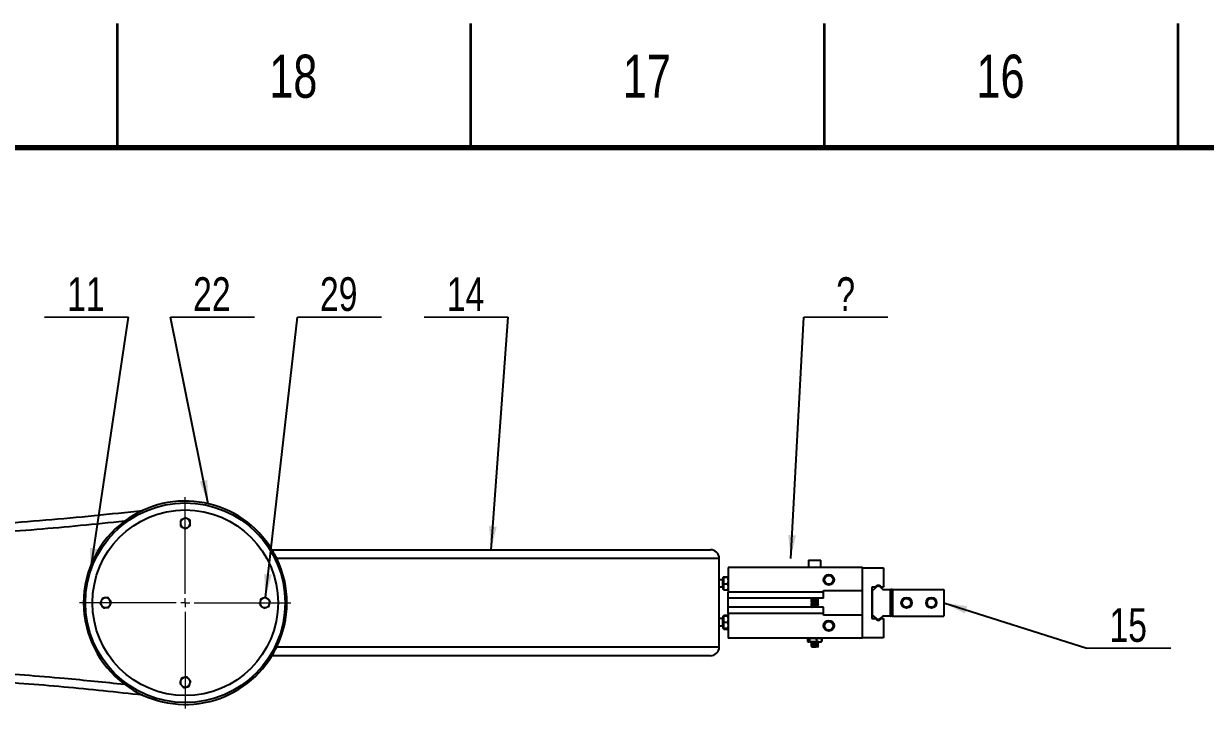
# Model space of a CAD drawing. Header units: millimetres. Extents: x 2 to 1187, y 2 to 839.
# Drawn here: x 281.2 to 448.3, y 741.7 to 838.5 of the extents above; entities that cross this region are included whole.
import ezdxf

# ---------------------------------------------------------------- set-up
doc = ezdxf.new("R2010")
doc.units = ezdxf.units.MM
doc.styles.add('SLDTEXTSTYLE2', font='TXT', dxfattribs={"width": 0.75})
doc.dimstyles.new('SLDDIMSTYLE0', dxfattribs={"dimtxt": 0.18, "dimasz": 3.302, "dimexe": 0, "dimexo": 0.0625, "dimgap": 0, "dimtad": 0, "dimtih": 1, "dimtoh": 1, "dimdec": 0, "dimrnd": 1e-09, "dimzin": 0, "dimdsep": 46, "dimtxsty": 'Standard', "dimsah": 1, "dimcen": 0.09, "dimadec": 0, "dimazin": 0, "dimtfac": 3.302, "dimtdec": 0, "dimtofl": 0, "dimtmove": 0, "dimatfit": 3, "dimfxl": 1, "dimfrac": 2, "dimtolj": 1, "dimtzin": 0, "dimarcsym": 0})

# ---------------------------------------------------------------- blocks, each defined once
blk = doc.blocks.new('SW_NOTE_0_2')
at = {"color": 0, "linetype": 'Continuous', "lineweight": 0}
for p, q in [((-11.88, 0), (0, 0)), ((0, 0), (-11.88, 0)), ((-11.88, 0), (0, 0)), ((0, 0), (-11.88, 0)), ((-11.88, 0), (0, 0)), ((0, 0), (-11.88, 0))]:
    blk.add_line(p, q, dxfattribs=at)
at = {"color": 0, "linetype": 'Continuous', "lineweight": 0, "insert": (-6.03, 5.65), "char_height": 4.762, "attachment_point": 2, "style": 'SLDTEXTSTYLE2'}
blk.add_mtext('11', dxfattribs=at)
blk = doc.blocks.new('SW_NOTE_0_3')
at = {"color": 0, "linetype": 'Continuous', "lineweight": 0}
for p, q in [((0, 0), (11.88, 0)), ((11.88, 0), (0, 0)), ((0, 0), (11.88, 0)), ((11.88, 0), (0, 0)), ((0, 0), (11.88, 0)), ((11.88, 0), (0, 0))]:
    blk.add_line(p, q, dxfattribs=at)
at = {"color": 0, "linetype": 'Continuous', "lineweight": 0, "insert": (5.84, 5.65), "char_height": 4.762, "attachment_point": 2, "style": 'SLDTEXTSTYLE2'}
blk.add_mtext('22', dxfattribs=at)
blk = doc.blocks.new('SW_NOTE_0_4')
at = {"color": 0, "linetype": 'Continuous', "lineweight": 0}
for p, q in [((0, 0), (11.88, 0)), ((11.88, 0), (0, 0)), ((0, 0), (11.88, 0)), ((11.88, 0), (0, 0)), ((0, 0), (11.88, 0)), ((11.88, 0), (0, 0))]:
    blk.add_line(p, q, dxfattribs=at)
at = {"color": 0, "linetype": 'Continuous', "lineweight": 0, "insert": (5.84, 5.65), "char_height": 4.762, "attachment_point": 2, "style": 'SLDTEXTSTYLE2'}
blk.add_mtext('29', dxfattribs=at)
blk = doc.blocks.new('SW_NOTE_0_5')
at = {"color": 0, "linetype": 'Continuous', "lineweight": 0}
for p, q in [((-11.88, 0), (0, 0)), ((0, 0), (-11.88, 0)), ((-11.88, 0), (0, 0)), ((0, 0), (-11.88, 0)), ((-11.88, 0), (0, 0)), ((0, 0), (-11.88, 0))]:
    blk.add_line(p, q, dxfattribs=at)
at = {"color": 0, "linetype": 'Continuous', "lineweight": 0, "insert": (-6.03, 5.65), "char_height": 4.762, "attachment_point": 2, "style": 'SLDTEXTSTYLE2'}
blk.add_mtext('14', dxfattribs=at)
blk = doc.blocks.new('SW_NOTE_0_6')
at = {"color": 0, "linetype": 'Continuous', "lineweight": 0}
for p, q in [((0, 0), (11.88, 0)), ((11.88, 0), (0, 0)), ((0, 0), (11.88, 0)), ((11.88, 0), (0, 0)), ((0, 0), (11.88, 0)), ((11.88, 0), (0, 0))]:
    blk.add_line(p, q, dxfattribs=at)
at = {"color": 0, "linetype": 'Continuous', "lineweight": 0, "insert": (5.92, 5.65), "char_height": 4.76, "attachment_point": 2, "style": 'SLDTEXTSTYLE2'}
blk.add_mtext('?', dxfattribs=at)
blk = doc.blocks.new('SW_NOTE_0_7')
at = {"color": 0, "linetype": 'Continuous', "lineweight": 0}
for p, q in [((0, 0), (11.88, 0)), ((11.88, 0), (0, 0)), ((0, 0), (11.88, 0)), ((11.88, 0), (0, 0)), ((0, 0), (11.88, 0)), ((11.88, 0), (0, 0))]:
    blk.add_line(p, q, dxfattribs=at)
at = {"color": 0, "linetype": 'Continuous', "lineweight": 0, "insert": (5.84, 5.65), "char_height": 4.762, "attachment_point": 2, "style": 'SLDTEXTSTYLE2'}
blk.add_mtext('15', dxfattribs=at)
blk = doc.blocks.new('SW_CENTERMARKSYMBOL_1')
at = {"color": 0, "linetype": 'Continuous', "lineweight": 18}
for p, q in [((0, 1.27), (0, 14.935)), ((-1.27, 0), (-14.935, 0)), ((0, 0), (-0.635, 0)), ((0, 0), (0, 0.635)), ((0, 0), (0, -0.635)), ((0, 0), (0.635, 0)), ((1.27, 0), (14.935, 0)), ((0, -1.27), (0, -14.935))]:
    blk.add_line(p, q, dxfattribs=at)

msp = doc.modelspace()

# ---------------------------------------------------------------- linework, layer by layer
at = {"color": 7, "linetype": 'Continuous', "lineweight": 35}
for p, q in [((294.5, 821), (294.5, 838.5)), ((344.5, 821), (344.5, 838.5)), ((394.5, 821), (394.5, 838.5)), ((444.5, 821), (444.5, 838.5))]:
    msp.add_line(p, q, dxfattribs=at)
at = {"color": 7, "linetype": 'Continuous', "lineweight": 70}
msp.add_line((20, 821), (1169, 821), dxfattribs=at)
at = {"color": 7, "linetype": 'Continuous', "lineweight": 25}
for p, q in [((298.0979, 769.6779), (298.0979, 769.6779)), ((303.4046, 768.2516), (303.4105, 767.8547)), ((303.4164, 767.4578), (303.763, 767.2645)), ((304.7794, 768.272), (304.4328, 768.4653)), ((304.7912, 767.4782), (304.7853, 767.8751)), ((316.3613, 764.1149), (378.3479, 764.1149)), ((379.5979, 762.8649), (317.0431, 762.8649)), ((379.5979, 750.3649), (379.5979, 762.8649)), ((392.2229, 762.6149), (392.2229, 761.6149)), ((392.2229, 762.6149), (393.8234, 762.6149)), ((393.8234, 762.6149), (393.9729, 762.6149)), ((393.9729, 761.6149), (393.9729, 762.6149)), ((380.8479, 761.6149), (380.8479, 758.1149)), ((399.8479, 761.6149), (380.8479, 761.6149)), ((399.8479, 761.6149), (399.8479, 761.5649)), ((399.8479, 751.6649), (399.8479, 761.5649)), ((399.8479, 761.5649), (402.8479, 761.5649)), ((402.8479, 761.5649), (402.8479, 758.8399)), ((380.0979, 759.8649), (379.5979, 759.8649)), ((379.5979, 758.8649), (380.0979, 758.8649)), ((380.0979, 758.8649), (380.0979, 759.8649)), ((380.2479, 760.2399), (380.1479, 760.2399)), ((380.1479, 758.4899), (380.1479, 760.2399)), ((380.2479, 760.2681), (380.2479, 760.2935)), ((380.2479, 760.2935), (380.7697, 760.2935)), ((380.2479, 760.2384), (380.2479, 760.2681)), ((380.2479, 760.2681), (380.7697, 760.2681)), ((380.2479, 760.2086), (380.2479, 760.2384)), ((380.2479, 759.757), (380.2479, 760.2086)), ((380.2479, 760.2086), (380.7697, 760.2086)), ((380.2479, 759.3054), (380.2479, 759.757)), ((380.2479, 759.3054), (380.7697, 759.3054)), ((380.2479, 758.8835), (380.2479, 759.3054)), ((380.2479, 758.4617), (380.2479, 758.8835)), ((380.7697, 760.2681), (380.8479, 760.2384)), ((380.7697, 760.2086), (380.8479, 759.757)), ((401.736, 758.8399), (401.1729, 758.8399)), ((401.1729, 758.8399), (401.1729, 754.3899)), ((401.4799, 758.4899), (401.8326, 758.8426)), ((402.3628, 758.8427), (402.716, 758.4899)), ((402.8479, 758.8399), (402.4598, 758.8399)), ((292.3831, 757.2585), (292.2206, 756.8963)), ((293.6376, 756.6957), (293.4052, 757.0174)), ((314.7512, 757.1385), (314.6736, 756.7492)), ((316.0997, 756.8699), (315.8014, 757.1317)), ((380.1479, 758.4899), (380.2479, 758.4899)), ((380.2479, 758.4617), (380.7697, 758.4617)), ((380.2479, 758.4363), (380.2479, 758.4617)), ((380.2479, 758.4363), (380.7697, 758.4363)), ((380.7697, 758.4617), (380.8394, 758.4882)), ((380.8479, 757.2399), (380.8479, 758.1149)), ((394.3479, 758.1149), (380.8479, 758.1149)), ((394.3479, 757.2399), (380.8479, 757.2399)), ((380.8479, 755.9899), (380.8479, 757.2399)), ((392.5979, 757.1339), (392.5979, 757.104)), ((392.6812, 757.2231), (392.6812, 757.1837)), ((392.6812, 757.0649), (392.6812, 757.0087)), ((393.596, 757.2239), (393.5684, 757.2399)), ((393.5979, 757.1915), (393.5979, 757.2213)), ((393.5979, 757.0165), (393.5979, 757.0464)), ((394.3479, 758.1149), (394.3479, 758.3649)), ((394.3479, 758.3649), (399.8479, 758.3649)), ((394.3479, 757.2399), (394.3479, 758.1149)), ((401.1729, 758.3649), (401.2979, 758.3649)), ((401.2979, 754.7399), (401.2979, 758.4899)), ((401.2979, 758.4899), (401.4799, 758.4899)), ((402.716, 758.4899), (403.7729, 758.4899)), ((403.7729, 758.4899), (403.7729, 754.7399)), ((403.7729, 758.4899), (403.8479, 758.4899)), ((403.8479, 754.7399), (403.8479, 758.4899)), ((404.0479, 758.4899), (403.8479, 758.4899)), ((404.0479, 758.4899), (404.0479, 754.7399)), ((404.0479, 758.4899), (404.0979, 758.4899)), ((404.0979, 758.4899), (404.0979, 754.7399)), ((404.0979, 758.4899), (411.3479, 758.4899)), ((411.3479, 758.4899), (411.3479, 754.7399)), ((292.0582, 756.5341), (292.2906, 756.2124)), ((293.3127, 755.9714), (293.4752, 756.3335)), ((314.5961, 756.36), (314.8944, 756.0982)), ((315.9446, 756.0913), (316.0221, 756.4806)), ((394.3479, 755.9899), (380.8479, 755.9899)), ((380.8479, 755.1149), (380.8479, 755.9899)), ((392.5979, 756.9588), (392.5979, 756.929)), ((392.5979, 756.7839), (392.5979, 756.754)), ((392.5979, 756.6088), (392.5979, 756.579)), ((392.5979, 756.4339), (392.5979, 756.404)), ((392.5979, 756.2589), (392.5979, 756.229)), ((392.5979, 756.0838), (392.5979, 756.054)), ((393.5146, 756.5695), (393.5146, 756.6628)), ((393.5979, 756.8415), (393.5979, 756.8714)), ((393.5979, 756.6665), (393.5979, 756.6964)), ((393.5979, 756.4915), (393.5979, 756.5214)), ((393.5979, 756.3165), (393.5979, 756.3463)), ((393.5979, 756.1415), (393.5979, 756.1714)), ((393.5979, 755.9899), (393.5979, 755.9963)), ((394.3479, 755.1149), (394.3479, 755.9899)), ((380.0979, 754.3649), (379.5979, 754.3649)), ((380.0979, 753.3649), (380.0979, 754.3649)), ((380.2479, 754.7399), (380.1479, 754.7399)), ((380.1479, 752.9899), (380.1479, 754.7399)), ((380.2479, 754.7468), (380.2479, 754.839)), ((380.2479, 754.839), (380.7697, 754.839)), ((380.2479, 754.3128), (380.2479, 754.7468)), ((380.2479, 754.7468), (380.7697, 754.7468)), ((380.2479, 753.8788), (380.2479, 754.3128)), ((380.2479, 753.8788), (380.7697, 753.8788)), ((380.2479, 753.4379), (380.2479, 753.8788)), ((380.7697, 754.839), (380.7902, 754.7451)), ((380.8113, 754.7757), (380.7697, 754.839)), ((380.7697, 754.7468), (380.8479, 754.3128)), ((394.3479, 755.1149), (380.8479, 755.1149)), ((380.8479, 755.1149), (380.8479, 751.6149)), ((394.3479, 754.8649), (394.3479, 755.1149)), ((399.8479, 754.8649), (394.3479, 754.8649)), ((401.2979, 754.8649), (401.1729, 754.8649)), ((401.1729, 754.3899), (401.736, 754.3899)), ((401.4799, 754.7399), (401.2979, 754.7399)), ((401.8326, 754.3872), (401.4799, 754.7399)), ((402.716, 754.7399), (402.3628, 754.3871)), ((402.4598, 754.3899), (402.8479, 754.3899)), ((403.7729, 754.7399), (402.716, 754.7399)), ((402.8479, 754.3899), (402.8479, 751.6649)), ((403.7729, 754.7399), (403.8479, 754.7399)), ((404.0479, 754.7399), (403.8479, 754.7399)), ((404.0479, 754.7399), (404.0979, 754.7399)), ((404.0979, 754.7399), (411.3479, 754.7399)), ((379.5979, 753.3649), (380.0979, 753.3649)), ((380.1479, 752.9899), (380.2479, 752.9899)), ((380.2479, 752.9969), (380.2479, 753.4379)), ((380.2479, 752.9969), (380.7697, 752.9969)), ((380.2479, 752.99), (380.2479, 752.9969)), ((380.2479, 752.983), (380.2479, 752.99)), ((380.2479, 752.983), (380.7697, 752.983)), ((380.2479, 752.8908), (380.2479, 752.983)), ((380.2479, 752.8908), (380.7697, 752.8908)), ((380.7697, 752.9969), (380.8479, 752.99)), ((380.8338, 752.9884), (380.7697, 752.8908)), ((317.0431, 750.3649), (379.5979, 750.3649)), ((399.8479, 751.6149), (380.8479, 751.6149)), ((392.1001, 751.5368), (392.1434, 751.5474)), ((392.1001, 751.5368), (392.1001, 751.1431)), ((392.1001, 751.1431), (392.1434, 751.1324)), ((392.1268, 751.5368), (392.2488, 751.6149)), ((392.1268, 751.5368), (392.1268, 751.1431)), ((392.1268, 751.1431), (392.2488, 751.0649)), ((392.2229, 751.6149), (392.1546, 751.5755)), ((392.1546, 751.1043), (392.2229, 751.0649)), ((392.8563, 751.0649), (392.2488, 751.0649)), ((392.3707, 751.5368), (392.3707, 751.1431)), ((392.5979, 751.0088), (392.5979, 750.979)), ((392.5979, 750.979), (392.5979, 750.9742)), ((392.5979, 750.8339), (392.5979, 750.804)), ((392.5979, 750.804), (392.5979, 750.7993)), ((392.5979, 750.6589), (392.5979, 750.629)), ((392.5979, 750.629), (392.5979, 750.6242)), ((392.5979, 750.4838), (392.5979, 750.454)), ((392.5979, 750.454), (392.5979, 750.4493)), ((393.7054, 751.0649), (392.8563, 751.0649)), ((393.5971, 750.3649), (393.3125, 750.3649)), ((393.3418, 751.5368), (393.7054, 751.6149)), ((393.3418, 751.5368), (393.3418, 751.1431)), ((393.3418, 751.1431), (393.7054, 751.0649)), ((393.583, 751.0566), (393.596, 751.0618)), ((393.5979, 751.0618), (393.5979, 751.0649)), ((393.5979, 750.8915), (393.5979, 750.9214)), ((393.5979, 750.8867), (393.5979, 750.8915)), ((393.5979, 750.7165), (393.5979, 750.7463)), ((393.5979, 750.7117), (393.5979, 750.7165)), ((393.5979, 750.5415), (393.5979, 750.5714)), ((393.5979, 750.5368), (393.5979, 750.5415)), ((393.5979, 750.3665), (393.5979, 750.3964)), ((393.5979, 750.3649), (393.5979, 750.3665)), ((393.7054, 751.0649), (393.9728, 751.0649)), ((394.069, 751.5368), (393.947, 751.6149)), ((394.069, 751.1431), (393.947, 751.0649)), ((394.0412, 751.5755), (393.9729, 751.6149)), ((393.9729, 751.0649), (394.0412, 751.1043)), ((394.069, 751.5368), (394.069, 751.1431)), ((394.0957, 751.5368), (394.0957, 751.1431)), ((402.8479, 751.6649), (399.8479, 751.6649)), ((399.8479, 751.6649), (399.8479, 751.6149)), ((378.3479, 749.1149), (316.3613, 749.1149)), ((303.561, 745.9497), (303.442, 745.571)), ((304.8728, 745.5375), (304.6043, 745.8299)), ((303.323, 745.1923), (303.5915, 744.8999)), ((304.6348, 744.7802), (304.7538, 745.1588)), ((298.0979, 743.552), (298.0979, 743.552))]:
    msp.add_line(p, q, dxfattribs=at)
at = {"color": 7, "linetype": 'Continuous', "lineweight": 25, "flags": 128}
for points in [[(393.3884, 756.9902), (393.45, 756.9842), (393.504, 756.9745), (393.5119, 756.9653), (393.4731, 756.9557), (393.3917, 756.9463), (393.2771, 756.937), (393.1422, 756.9275), (393.0022, 756.9182), (392.8731, 756.9085), (392.7695, 756.8994), (392.703, 756.8898), (392.6813, 756.8805), (392.7067, 756.8711), (392.7764, 756.8615), (392.8826, 756.8523), (393.013, 756.8427), (393.013, 756.8427)], [(393.3372, 756.6449), (393.4368, 756.6357), (393.498, 756.6261), (393.5139, 756.6168), (393.4827, 756.6074), (393.4079, 756.5979), (393.298, 756.5886), (393.1655, 756.579), (393.0253, 756.5698), (392.8933, 756.5601), (392.7845, 756.5509), (392.7112, 756.5415), (392.6816, 756.532), (392.6992, 756.5227), (392.7619, 756.513), (392.8627, 756.5039), (392.9901, 756.4943), (392.9901, 756.4943)], [(393.2657, 756.4755), (393.3827, 756.466), (393.4675, 756.4568), (393.5104, 756.4472), (393.5066, 756.438), (393.4565, 756.4283), (393.3658, 756.4191), (393.2448, 756.4096), (393.1072, 756.4002), (392.9685, 756.3909), (392.8444, 756.3812), (392.7491, 756.3721), (392.6932, 756.3624), (392.6832, 756.3532), (392.7201, 756.3436), (392.7998, 756.3342), (392.9133, 756.3249), (392.9133, 756.3249)], [(393.3175, 756.2964), (393.4226, 756.2873), (393.4908, 756.2778), (393.5146, 756.2684), (393.4911, 756.259), (393.4232, 756.2494), (393.3184, 756.2402), (393.1887, 756.2306), (393.0486, 756.2214), (392.9142, 756.2118), (392.8005, 756.2024), (392.7206, 756.1931), (392.6833, 756.1835), (392.693, 756.1743), (392.7485, 756.1646), (392.8436, 756.1554), (392.9675, 756.1459), (392.9675, 756.1459)], [(393.287, 756.8239), (393.3995, 756.8145), (393.4778, 756.8052), (393.513, 756.7956), (393.5013, 756.7864), (393.4439, 756.7767), (393.3473, 756.7676), (393.2225, 756.758), (393.0836, 756.7487), (392.9463, 756.7392), (392.8261, 756.7297), (392.7367, 756.7205), (392.6883, 756.7108), (392.6862, 756.7017), (392.7307, 756.692), (392.8168, 756.6827), (392.9347, 756.6733), (392.9347, 756.6733)], [(393.2534, 751.0514), (393.3728, 751.0419), (393.4611, 751.0327), (393.5083, 751.0231), (393.509, 751.0139), (393.4631, 751.0042), (393.3759, 750.995), (393.2572, 750.9855), (393.1205, 750.976), (392.9812, 750.9668), (392.8552, 750.9571), (392.7566, 750.948), (392.6966, 750.9383), (392.6821, 750.9291), (392.7147, 750.9196), (392.7907, 750.9101), (392.9014, 750.9009), (393.0344, 750.8912), (393.0344, 750.8912)]]:
    msp.add_lwpolyline(points, dxfattribs=at)
at = {"color": 7, "linetype": 'Continuous', "lineweight": 25}
for centre, radius in [((304.0979, 756.6149), 14.125), ((304.0979, 756.6149), 13.125), ((395.0979, 759.8649), 0.75), ((395.0979, 759.8649), 0.6146), ((406.0979, 756.6149), 0.75), ((406.0979, 756.6149), 0.6146), ((409.5979, 756.6149), 0.75), ((409.5979, 756.6149), 0.6146), ((395.0979, 753.3649), 0.75), ((395.0979, 753.3649), 0.6146)]:
    msp.add_circle(centre, radius, dxfattribs=at)
for centre, radius, start, end in [((304.0979, 756.6149), 14.375, 31.448981, 126.768331), ((304.0979, 756.6149), 14.375, 126.768331, 233.231669), ((304.0979, 767.8649), 0.6875, 120.849324, 180.849324), ((304.0979, 767.8649), 0.6875, 180.849324, 240.849324), ((304.0979, 767.8649), 0.6875, 60.849324, 120.849324), ((304.0979, 767.8649), 0.6875, 240.849324, 300.849324), ((304.0979, 767.8649), 0.6875, 0.849324, 60.849324), ((304.0979, 767.8649), 0.6875, 300.849324, 0.849324), ((378.3479, 762.8649), 1.25, 360, 90), ((304.0979, 756.6149), 14.375, 334.228538, 25.771462), ((380.0979, 759.9149), 0.05, 270, 360), ((380.0979, 758.8149), 0.05, 360, 90), ((402.0979, 758.6774), 0.3968, 24.178317, 155.821683), ((402.0978, 758.5774), 0.375, 45.030027, 134.998382), ((292.8479, 756.6149), 0.6875, 95.838761, 155.838761), ((292.8479, 756.6149), 0.6875, 35.838761, 95.838761), ((292.8479, 756.6149), 0.6875, 335.838761, 35.838761), ((315.3479, 756.6149), 0.6875, 108.732655, 168.732655), ((315.3479, 756.6149), 0.6875, 48.732655, 108.732655), ((315.3479, 756.6149), 0.6875, 348.732655, 48.732655), ((292.8479, 756.6149), 0.6875, 155.838761, 215.838761), ((292.8479, 756.6149), 0.6875, 215.838761, 275.838761), ((292.8479, 756.6149), 0.6875, 275.838761, 335.838761), ((315.3479, 756.6149), 0.6875, 168.732655, 228.732655), ((315.3479, 756.6149), 0.6875, 228.732655, 288.732655), ((315.3479, 756.6149), 0.6875, 288.732655, 348.732655), ((380.0979, 754.4149), 0.05, 270, 360), ((402.0979, 754.5524), 0.3968, 204.178317, 335.821683), ((402.0978, 754.6524), 0.375, 225.001618, 314.969973), ((380.0979, 753.3149), 0.05, 360, 90), ((378.3479, 750.3649), 1.25, 270, 360), ((304.0979, 756.6149), 14.375, 233.231669, 328.551019), ((304.0979, 745.3649), 0.6875, 162.558294, 222.558294), ((304.0979, 745.3649), 0.6875, 102.558294, 162.558294), ((304.0979, 745.3649), 0.6875, 42.558294, 102.558294), ((304.0979, 745.3649), 0.6875, 342.558294, 42.558294), ((304.0979, 745.3649), 0.6875, 222.558294, 282.558294), ((304.0979, 745.3649), 0.6875, 282.558294, 342.558294)]:
    msp.add_arc(centre, radius, start, end, dxfattribs=at)
for points, knots in [([(192.784, 770.0708), (193.9411, 769.9216), (198.8462, 769.289), (207.5332, 768.4568), (218.8467, 767.5836), (230.1906, 767.0174), (240.1869, 766.7682), (248.818, 766.7344), (256.0834, 766.824), (263.349, 767.0319), (270.4871, 767.3523), (277.4937, 767.777), (284.3694, 768.3016), (291.2393, 768.9236), (295.8117, 769.4264), (298.0979, 769.6779)], [0, 0, 0, 0, 0.03315513, 0.14055414, 0.24795301, 0.35562728, 0.46330149, 0.53210671, 0.60091194, 0.66978998, 0.73866803, 0.80397059, 0.86927316, 0.93463657, 1, 1, 1, 1]), ([(295.4933, 768.1302), (291.364, 767.7159), (283.1056, 766.8874), (271.5897, 766.1357), (260.9714, 765.6842), (251.2564, 765.4862), (240.9842, 765.4979), (230.159, 765.7679), (218.7879, 766.3361), (207.437, 767.2085), (199.189, 768.0054), (194.7336, 768.5587), (194.0431, 768.6445)], [0, 0, 0, 0, 0.122450045, 0.244899856, 0.340465257, 0.436041824, 0.531607115, 0.643554157, 0.755537161, 0.867520671, 0.979468402, 1, 1, 1, 1]), ([(303.7454, 768.4551), (303.7191, 768.4395), (303.6038, 768.3706), (303.4914, 768.3035), (303.4046, 768.2516)], [0, 0, 0, 0, 0.22730905, 1, 1, 1, 1]), ([(303.4105, 767.8547), (303.4106, 767.8453), (303.4126, 767.7113), (303.4145, 767.58), (303.4164, 767.4578)], [0, 0, 0, 0, 0.07015027, 1, 1, 1, 1]), ([(304.0861, 768.6587), (304.0634, 768.6451), (303.9524, 768.5788), (303.837, 768.5099), (303.7454, 768.4551)], [0, 0, 0, 0, 0.20521675, 1, 1, 1, 1]), ([(303.763, 767.2645), (303.7712, 767.2599), (303.8883, 767.1946), (304.003, 767.1306), (304.1097, 767.0711)], [0, 0, 0, 0, 0.07015027, 1, 1, 1, 1]), ([(304.4328, 768.4653), (304.4246, 768.4699), (304.3075, 768.5352), (304.1928, 768.5992), (304.0861, 768.6587)], [0, 0, 0, 0, 0.07015027, 1, 1, 1, 1]), ([(304.1097, 767.0711), (304.1965, 767.123), (304.3089, 767.1902), (304.4242, 767.259), (304.4504, 767.2747)], [0, 0, 0, 0, 0.772690947, 1, 1, 1, 1]), ([(304.4504, 767.2747), (304.5421, 767.3294), (304.6575, 767.3983), (304.7684, 767.4646), (304.7912, 767.4782)], [0, 0, 0, 0, 0.79478325, 1, 1, 1, 1]), ([(304.7853, 767.8751), (304.7852, 767.8845), (304.7832, 768.0185), (304.7812, 768.1499), (304.7794, 768.272)], [0, 0, 0, 0, 0.07015027, 1, 1, 1, 1]), ([(317.0431, 762.8649), (316.9657, 763.0209), (316.8108, 763.333), (316.5874, 763.7353), (316.4235, 764.0135), (316.3649, 764.109), (316.3619, 764.1139), (316.3613, 764.1149)], [0, 0, 0, 0, 0.24921789, 0.49862443, 0.73888523, 0.94798402, 1, 1, 1, 1]), ([(380.8479, 760.2384), (380.8478, 760.2377), (380.8467, 760.2276), (380.8068, 760.2178), (380.7697, 760.2086)], [0, 0, 0, 0, 0.07017422, 1, 1, 1, 1]), ([(380.8479, 759.757), (380.8478, 759.7463), (380.8467, 759.5938), (380.8068, 759.4444), (380.7697, 759.3054)], [0, 0, 0, 0, 0.07017422, 1, 1, 1, 1]), ([(380.7697, 759.3054), (380.7789, 759.2782), (380.8251, 759.1409), (380.8377, 758.998), (380.8479, 758.8835)], [0, 0, 0, 0, 0.19827471, 1, 1, 1, 1]), ([(380.8479, 758.8835), (380.8471, 758.8519), (380.8435, 758.7091), (380.802, 758.57), (380.7697, 758.4617)], [0, 0, 0, 0, 0.22186854, 1, 1, 1, 1]), ([(292.778, 757.2988), (292.7476, 757.2957), (292.614, 757.2821), (292.4837, 757.2688), (292.3831, 757.2585)], [0, 0, 0, 0, 0.227309053, 1, 1, 1, 1]), ([(293.1728, 757.3392), (293.1464, 757.3365), (293.0179, 757.3234), (292.8842, 757.3097), (292.778, 757.2988)], [0, 0, 0, 0, 0.205216746, 1, 1, 1, 1]), ([(293.4052, 757.0174), (293.3997, 757.0251), (293.3212, 757.1337), (293.2443, 757.2402), (293.1728, 757.3392)], [0, 0, 0, 0, 0.07015027, 1, 1, 1, 1]), ([(315.1271, 757.266), (315.0982, 757.2562), (314.971, 757.2131), (314.847, 757.171), (314.7512, 757.1385)], [0, 0, 0, 0, 0.22730905, 1, 1, 1, 1]), ([(315.503, 757.3935), (315.4779, 757.3849), (315.3555, 757.3434), (315.2282, 757.3003), (315.1271, 757.266)], [0, 0, 0, 0, 0.20521675, 1, 1, 1, 1]), ([(315.8014, 757.1317), (315.7943, 757.1379), (315.6935, 757.2263), (315.5948, 757.3129), (315.503, 757.3935)], [0, 0, 0, 0, 0.07015027, 1, 1, 1, 1]), ([(393.5877, 757.2245), (393.5922, 757.2228), (393.6054, 757.2179), (393.5651, 757.2103), (393.4748, 757.201), (393.3391, 757.191), (393.1768, 757.1824), (393.0053, 757.1721), (392.8448, 757.1636), (392.7113, 757.1535), (392.6273, 757.1444), (392.5906, 757.1378), (392.5997, 757.1342), (392.6006, 757.1339)], [0, 0, 0, 0, 0.05396753, 0.1578418, 0.26169813, 0.36555435, 0.46943286, 0.57328654, 0.67717319, 0.78102433, 0.8848999, 0.98876039, 1, 1, 1, 1]), ([(392.5984, 757.104), (392.6035, 757.107), (392.6139, 757.1131), (392.699, 757.1229), (392.8255, 757.1315), (392.9839, 757.1419), (393.155, 757.1505), (393.3194, 757.1605), (393.4598, 757.1696), (393.5553, 757.1789), (393.6007, 757.1866), (393.5935, 757.1906), (393.5917, 757.1915)], [0, 0, 0, 0, 0.10555198, 0.21309948, 0.32066184, 0.42819893, 0.53577949, 0.64332274, 0.75088606, 0.85843033, 0.96597491, 1, 1, 1, 1]), ([(392.6856, 757.1862), (392.6713, 757.1779), (392.6427, 757.1613), (392.6141, 757.1447), (392.5998, 757.1364)], [0, 0, 0, 0, 0.499811001, 1, 1, 1, 1]), ([(392.6856, 757.0113), (392.6713, 757.0029), (392.6427, 756.9863), (392.6141, 756.9697), (392.5998, 756.9614)], [0, 0, 0, 0, 0.49981383, 1, 1, 1, 1]), ([(392.6048, 756.929), (392.604, 756.9307), (392.6016, 756.9354), (392.6606, 756.9442), (392.7692, 756.9529), (392.9175, 756.9628), (393.0856, 756.9721), (393.2551, 756.9813), (393.4073, 756.9912), (393.5226, 756.9998), (393.5902, 757.0091), (393.5916, 757.0143), (393.5922, 757.0165)], [0, 0, 0, 0, 0.06215819, 0.16967982, 0.2772342, 0.38475325, 0.49229064, 0.59982301, 0.70734823, 0.81489326, 0.9224102, 1, 1, 1, 1]), ([(393.5928, 757.0496), (393.5947, 757.0465), (393.5987, 757.0402), (393.5346, 757.0319), (393.4244, 757.0217), (393.2759, 757.0127), (393.1076, 757.0032), (392.9382, 756.9935), (392.7864, 756.9848), (392.6719, 756.9745), (392.6051, 756.9667), (392.6042, 756.9611), (392.6038, 756.9588)], [0, 0, 0, 0, 0.09562875, 0.19952404, 0.30338462, 0.4072732, 0.51114165, 0.61501426, 0.7188916, 0.82275069, 0.92665057, 1, 1, 1, 1]), ([(392.7066, 757.2399), (392.7029, 757.2393), (392.6787, 757.2356), (392.673, 757.2307), (392.6917, 757.226), (392.6976, 757.2246)], [0, 0, 0, 0, 0.107461969, 0.717844518, 1, 1, 1, 1]), ([(392.6826, 757.182), (392.6821, 757.1822), (392.6744, 757.1856), (392.7036, 757.1921), (392.7715, 757.2012), (392.8813, 757.2113), (393.0151, 757.2199), (393.1557, 757.23), (393.2564, 757.2361), (393.2968, 757.2396), (393.3002, 757.2399)], [0, 0, 0, 0, 0.01005821, 0.17255927, 0.3350562, 0.49753992, 0.66006585, 0.82253469, 0.98506882, 1, 1, 1, 1]), ([(393.1999, 757.1064), (393.1532, 757.1033), (393.0598, 757.0972), (392.9211, 757.0875), (392.803, 757.0781), (392.719, 757.069), (392.6746, 757.0591), (392.6851, 757.0531), (392.6904, 757.0501)], [0, 0, 0, 0, 0.16669863, 0.33334029, 0.50001953, 0.66667454, 0.83331382, 1, 1, 1, 1]), ([(392.6867, 757.007), (392.6864, 757.0091), (392.6859, 757.0145), (392.7385, 757.0222), (392.8318, 757.0323), (392.9572, 757.0412), (393.0979, 757.0507), (393.2388, 757.0603), (393.3635, 757.0693), (393.4594, 757.0795), (393.5091, 757.0881), (393.5247, 757.095), (393.5107, 757.0982), (393.5103, 757.0983)], [0, 0, 0, 0, 0.06680472, 0.17013976, 0.27344058, 0.37678138, 0.48008068, 0.5833932, 0.68671031, 0.79001397, 0.89335044, 0.99664672, 1, 1, 1, 1]), ([(393.596, 757.0489), (393.5817, 757.0572), (393.5531, 757.0738), (393.5245, 757.0904), (393.5102, 757.0987)], [0, 0, 0, 0, 0.5001876, 1, 1, 1, 1]), ([(292.2206, 756.8963), (292.2168, 756.8877), (292.1619, 756.7654), (292.1081, 756.6456), (292.0582, 756.5341)], [0, 0, 0, 0, 0.07015027, 1, 1, 1, 1]), ([(292.2906, 756.2124), (292.2961, 756.2047), (292.3745, 756.0961), (292.4515, 755.9896), (292.523, 755.8906)], [0, 0, 0, 0, 0.07015027, 1, 1, 1, 1]), ([(292.523, 755.8906), (292.6236, 755.9009), (292.7539, 755.9142), (292.8875, 755.9279), (292.9178, 755.931)], [0, 0, 0, 0, 0.77269095, 1, 1, 1, 1]), ([(292.9178, 755.931), (293.0241, 755.9418), (293.1578, 755.9555), (293.2863, 755.9687), (293.3127, 755.9714)], [0, 0, 0, 0, 0.79478325, 1, 1, 1, 1]), ([(293.4752, 756.3335), (293.479, 756.3421), (293.5339, 756.4644), (293.5876, 756.5842), (293.6376, 756.6957)], [0, 0, 0, 0, 0.07015027, 1, 1, 1, 1]), ([(314.6736, 756.7492), (314.6718, 756.74), (314.6456, 756.6086), (314.62, 756.4797), (314.5961, 756.36)], [0, 0, 0, 0, 0.07015027, 1, 1, 1, 1]), ([(314.8944, 756.0982), (314.9015, 756.092), (315.0023, 756.0035), (315.101, 755.9169), (315.1928, 755.8363)], [0, 0, 0, 0, 0.07015027, 1, 1, 1, 1]), ([(315.1928, 755.8363), (315.2886, 755.8688), (315.4126, 755.9109), (315.5398, 755.954), (315.5687, 755.9638)], [0, 0, 0, 0, 0.77269095, 1, 1, 1, 1]), ([(315.5687, 755.9638), (315.6698, 755.9981), (315.7971, 756.0413), (315.9195, 756.0828), (315.9446, 756.0913)], [0, 0, 0, 0, 0.79478325, 1, 1, 1, 1]), ([(316.0221, 756.4806), (316.024, 756.4898), (316.0502, 756.6213), (316.0758, 756.7501), (316.0997, 756.8699)], [0, 0, 0, 0, 0.07015027, 1, 1, 1, 1]), ([(393.5877, 756.3495), (393.5922, 756.3478), (393.6052, 756.3428), (393.564, 756.3351), (393.4727, 756.3258), (393.3364, 756.3159), (393.1738, 756.3072), (393.0023, 756.2969), (392.8421, 756.2884), (392.7093, 756.2783), (392.6263, 756.2692), (392.5903, 756.2626), (392.5995, 756.2592), (392.6002, 756.2589)], [0, 0, 0, 0, 0.05610397, 0.15994718, 0.263771, 0.36759604, 0.47144152, 0.57526328, 0.67911774, 0.78293688, 0.88678165, 0.9906096, 1, 1, 1, 1]), ([(392.602, 756.754), (392.6007, 756.7545), (392.592, 756.7581), (392.6311, 756.7651), (392.7188, 756.7746), (392.8546, 756.7835), (393.0163, 756.7937), (393.1879, 756.8022), (393.3487, 756.8125), (393.4828, 756.8212), (393.5677, 756.831), (393.6048, 756.8377), (393.5958, 756.8411), (393.5948, 756.8415)], [0, 0, 0, 0, 0.01863881, 0.12619611, 0.233764, 0.34132744, 0.44887884, 0.55646731, 0.66402221, 0.7716075, 0.87915996, 0.98672705, 1, 1, 1, 1]), ([(392.5989, 756.229), (392.6036, 756.232), (392.6133, 756.238), (392.6971, 756.2478), (392.8229, 756.2564), (392.9809, 756.2667), (393.152, 756.2754), (393.3166, 756.2853), (393.4577, 756.2945), (393.5541, 756.3037), (393.6003, 756.3115), (393.5933, 756.3155), (393.5916, 756.3165)], [0, 0, 0, 0, 0.10364431, 0.21118894, 0.31875015, 0.42628509, 0.53386318, 0.64140428, 0.74896443, 0.85650707, 0.96404863, 1, 1, 1, 1]), ([(392.6856, 756.8363), (392.6713, 756.8279), (392.6427, 756.8113), (392.6141, 756.7947), (392.5998, 756.7864)], [0, 0, 0, 0, 0.49981679, 1, 1, 1, 1]), ([(392.6856, 756.6613), (392.6713, 756.6529), (392.6428, 756.6363), (392.6142, 756.6197), (392.5998, 756.6114)], [0, 0, 0, 0, 0.49981987, 1, 1, 1, 1]), ([(392.6856, 756.4862), (392.6713, 756.4779), (392.6427, 756.4613), (392.6142, 756.4447), (392.5998, 756.4364)], [0, 0, 0, 0, 0.499823049, 1, 1, 1, 1]), ([(392.6856, 756.3112), (392.6713, 756.3029), (392.6427, 756.2863), (392.6141, 756.2697), (392.5998, 756.2614)], [0, 0, 0, 0, 0.49982632, 1, 1, 1, 1]), ([(392.6856, 756.1362), (392.6713, 756.1279), (392.6427, 756.1113), (392.6141, 756.0947), (392.5998, 756.0864)], [0, 0, 0, 0, 0.49982967, 1, 1, 1, 1]), ([(393.5885, 756.8745), (393.5923, 756.8735), (393.6077, 756.8693), (393.5764, 756.8618), (393.4965, 756.853), (393.3677, 756.8428), (393.2094, 756.8342), (393.0382, 756.824), (392.874, 756.8152), (392.7341, 756.8055), (392.6394, 756.7959), (392.5948, 756.7891), (392.6022, 756.7849), (392.6039, 756.7839)], [0, 0, 0, 0, 0.03421589, 0.13805196, 0.24188761, 0.34570869, 0.44956812, 0.55339361, 0.65724648, 0.76106995, 0.86490476, 0.96874481, 1, 1, 1, 1]), ([(393.5911, 756.6964), (393.5928, 756.695), (393.5987, 756.6905), (393.5493, 756.6835), (393.4495, 756.6737), (393.3065, 756.6643), (393.1408, 756.6552), (392.9701, 756.6452), (392.8135, 756.6367), (392.6904, 756.6264), (392.6111, 756.6179), (392.6039, 756.6117), (392.6005, 756.6088)], [0, 0, 0, 0, 0.04295831, 0.15052218, 0.25805257, 0.36559847, 0.47314384, 0.58067888, 0.68823725, 0.79576563, 0.90333381, 1, 1, 1, 1]), ([(392.6045, 756.404), (392.6028, 756.4051), (392.5963, 756.4092), (392.644, 756.4171), (392.7421, 756.4261), (392.8841, 756.4355), (393.0493, 756.4454), (393.2202, 756.4541), (393.3775, 756.4643), (393.502, 756.4728), (393.5836, 756.4827), (393.592, 756.4886), (393.5961, 756.4915)], [0, 0, 0, 0, 0.039410503, 0.146947546, 0.254506626, 0.362043771, 0.469583918, 0.577142767, 0.684678549, 0.792247665, 0.899780578, 1, 1, 1, 1]), ([(393.5915, 756.5245), (393.5934, 756.5241), (393.6094, 756.5206), (393.5854, 756.5135), (393.5167, 756.5049), (393.3952, 756.4946), (393.2416, 756.4859), (393.0713, 756.476), (392.9043, 756.4668), (392.7583, 756.4576), (392.6538, 756.4476), (392.5994, 756.4404), (392.6036, 756.4355), (392.605, 756.4339)], [0, 0, 0, 0, 0.01409839, 0.11792828, 0.22177622, 0.32559764, 0.42946007, 0.53328741, 0.63713189, 0.74096137, 0.84478812, 0.94864063, 1, 1, 1, 1]), ([(392.6029, 756.579), (392.6042, 756.5813), (392.6071, 756.5867), (392.6779, 756.5961), (392.7954, 756.6046), (392.9489, 756.6148), (393.1188, 756.6237), (393.2863, 756.6333), (393.4331, 756.6429), (393.5393, 756.6517), (393.5955, 756.6603), (393.592, 756.6649), (393.5908, 756.6665)], [0, 0, 0, 0, 0.08295355, 0.19047722, 0.29803216, 0.40555232, 0.5131043, 0.6206317, 0.7281662, 0.8357015, 0.94322081, 1, 1, 1, 1]), ([(392.6049, 756.054), (392.6039, 756.0557), (392.6011, 756.0603), (392.6591, 756.0691), (392.7669, 756.0777), (392.9147, 756.0876), (393.0825, 756.097), (393.2522, 756.1061), (393.4048, 756.1161), (393.5209, 756.1246), (393.5897, 756.134), (393.5916, 756.1392), (393.5924, 756.1415)], [0, 0, 0, 0, 0.06023024, 0.16775256, 0.27530688, 0.38282663, 0.49036347, 0.59789726, 0.7054225, 0.81296914, 0.92048683, 1, 1, 1, 1]), ([(393.5932, 756.1746), (393.5949, 756.1715), (393.5983, 756.1651), (393.5331, 756.1567), (393.422, 756.1465), (393.273, 756.1375), (393.1045, 756.128), (392.9353, 756.1184), (392.784, 756.1096), (392.6702, 756.0993), (392.6046, 756.0916), (392.6042, 756.0861), (392.604, 756.0838)], [0, 0, 0, 0, 0.09758531, 0.20146892, 0.30531826, 0.4091968, 0.51305361, 0.61691577, 0.72078091, 0.82462902, 0.92851722, 1, 1, 1, 1]), ([(393.2439, 756.1271), (393.2862, 756.1239), (393.3709, 756.1174), (393.4627, 756.1086), (393.5143, 756.0985), (393.5184, 756.0898), (393.4751, 756.0798), (393.3889, 756.0706), (393.2699, 756.0613), (393.1314, 756.0516), (392.989, 756.0427), (392.859, 756.0325), (392.7562, 756.0238), (392.6915, 756.0139), (392.6747, 756.0048), (392.6954, 755.9967), (392.737, 755.9917), (392.752, 755.9899)], [0, 0, 0, 0, 0.06865993, 0.13732778, 0.20597761, 0.27465537, 0.3433082, 0.41198384, 0.48063796, 0.54929468, 0.61796156, 0.68661488, 0.75529497, 0.82394476, 0.89261684, 0.96127285, 1, 1, 1, 1]), ([(392.6854, 756.8321), (392.6841, 756.8328), (392.6773, 756.8367), (392.7119, 756.8435), (392.7876, 756.8529), (392.9024, 756.8627), (393.0383, 756.8715), (393.1812, 756.8816), (393.3145, 756.8904), (393.4239, 756.9004), (393.4938, 756.9095), (393.5223, 756.9171), (393.5093, 756.9217), (393.5054, 756.9231)], [0, 0, 0, 0, 0.023668833, 0.127116176, 0.230542045, 0.333974814, 0.437415239, 0.540831132, 0.644287786, 0.747707863, 0.851164488, 0.954585096, 1, 1, 1, 1]), ([(392.6905, 756.6606), (392.6917, 756.662), (392.6959, 756.6666), (392.7523, 756.6737), (392.8508, 756.6839), (392.9801, 756.6927), (393.1219, 756.7025), (393.2612, 756.7117), (393.3822, 756.7211), (393.4698, 756.7309), (393.5177, 756.7393), (393.5112, 756.7454), (393.5082, 756.7483)], [0, 0, 0, 0, 0.04660536, 0.15417275, 0.26171311, 0.36929903, 0.47683481, 0.58439923, 0.69194828, 0.79949837, 0.9070643, 1, 1, 1, 1]), ([(393.5123, 756.5695), (393.5132, 756.5699), (393.5164, 756.5711), (393.5107, 756.5722), (393.5067, 756.573)], [0, 0, 0, 0, 0.28128512, 1, 1, 1, 1]), ([(393.596, 756.8739), (393.5817, 756.8822), (393.553, 756.8988), (393.5245, 756.9154), (393.5102, 756.9238)], [0, 0, 0, 0, 0.50018471, 1, 1, 1, 1]), ([(393.5959, 756.6989), (393.5816, 756.7072), (393.553, 756.7238), (393.5245, 756.7404), (393.5102, 756.7488)], [0, 0, 0, 0, 0.50018169, 1, 1, 1, 1]), ([(393.5959, 756.3489), (393.5816, 756.3572), (393.553, 756.3738), (393.5245, 756.3904), (393.5102, 756.3987)], [0, 0, 0, 0, 0.50017533, 1, 1, 1, 1]), ([(393.596, 756.1739), (393.5817, 756.1822), (393.5531, 756.1988), (393.5245, 756.2154), (393.5102, 756.2237)], [0, 0, 0, 0, 0.500172015, 1, 1, 1, 1]), ([(393.596, 755.9989), (393.5817, 756.0072), (393.5531, 756.0238), (393.5245, 756.0404), (393.5102, 756.0487)], [0, 0, 0, 0, 0.50016864, 1, 1, 1, 1]), ([(393.5959, 756.5239), (393.5816, 756.5322), (393.5545, 756.548), (393.5274, 756.5637), (393.5146, 756.5712)], [0, 0, 0, 0, 0.52711825, 1, 1, 1, 1]), ([(393.5884, 755.9995), (393.5927, 755.9984), (393.6052, 755.9952), (393.5891, 755.992), (393.5784, 755.9899)], [0, 0, 0, 0, 0.34095443, 1, 1, 1, 1]), ([(380.8479, 754.7398), (380.8478, 754.74), (380.8467, 754.7423), (380.8068, 754.7446), (380.7697, 754.7468)], [0, 0, 0, 0, 0.07017422, 1, 1, 1, 1]), ([(380.8479, 754.3128), (380.8478, 754.3025), (380.8467, 754.156), (380.8068, 754.0124), (380.7697, 753.8788)], [0, 0, 0, 0, 0.07017422, 1, 1, 1, 1]), ([(380.7697, 753.8788), (380.7789, 753.8504), (380.8251, 753.7068), (380.8377, 753.5576), (380.8479, 753.4379)], [0, 0, 0, 0, 0.19827471, 1, 1, 1, 1]), ([(380.8479, 753.4379), (380.8471, 753.4048), (380.8435, 753.2556), (380.802, 753.1101), (380.7697, 752.9969)], [0, 0, 0, 0, 0.221868543, 1, 1, 1, 1]), ([(380.8479, 752.99), (380.8478, 752.9898), (380.8467, 752.9875), (380.8068, 752.9852), (380.7697, 752.983)], [0, 0, 0, 0, 0.07017422, 1, 1, 1, 1]), ([(316.3613, 749.1149), (316.3682, 749.1262), (316.3821, 749.1487), (316.4858, 749.3209), (316.6371, 749.583), (316.8327, 749.94), (316.9717, 750.2208), (317.0431, 750.3649)], [0, 0, 0, 0, 0.1804025, 0.360352, 0.55181727, 0.7699505, 1, 1, 1, 1]), ([(392.2488, 751.6149), (392.2517, 751.6148), (392.2928, 751.6137), (392.3332, 751.5738), (392.3707, 751.5368)], [0, 0, 0, 0, 0.07017422, 1, 1, 1, 1]), ([(392.2488, 751.0649), (392.2517, 751.065), (392.2928, 751.0661), (392.3332, 751.106), (392.3707, 751.1431)], [0, 0, 0, 0, 0.07017422, 1, 1, 1, 1]), ([(392.3707, 751.5368), (392.4115, 751.5486), (392.5697, 751.5944), (392.7342, 751.6062), (392.8563, 751.6149)], [0, 0, 0, 0, 0.25755135, 1, 1, 1, 1]), ([(392.3707, 751.1431), (392.4115, 751.1313), (392.5697, 751.0855), (392.7342, 751.0737), (392.8563, 751.0649)], [0, 0, 0, 0, 0.25755135, 1, 1, 1, 1]), ([(392.5992, 750.629), (392.5988, 750.6291), (392.5894, 750.6324), (392.624, 750.6388), (392.7045, 750.6485), (392.8359, 750.6572), (392.9952, 750.6675), (393.1666, 750.6761), (393.3298, 750.6862), (393.4681, 750.6952), (393.5599, 750.7046), (393.6022, 750.712), (393.5942, 750.7158), (393.5926, 750.7165)], [0, 0, 0, 0, 0.00524342, 0.11279957, 0.22035773, 0.32792402, 0.43546923, 0.54305762, 0.65060869, 0.75818363, 0.86573403, 0.97328994, 1, 1, 1, 1]), ([(393.5896, 750.7487), (393.593, 750.7475), (393.6059, 750.7431), (393.569, 750.7358), (393.4827, 750.7267), (393.3493, 750.7166), (393.1883, 750.708), (393.0169, 750.6978), (392.8549, 750.6892), (392.7192, 750.6792), (392.6313, 750.6699), (392.592, 750.6632), (392.6007, 750.6595), (392.602, 750.6589)], [0, 0, 0, 0, 0.03844738, 0.14324361, 0.24802761, 0.35280632, 0.4576142, 0.56239322, 0.66720511, 0.77198163, 0.87677821, 0.9815665, 1, 1, 1, 1]), ([(393.3123, 751.0649), (393.2604, 751.062), (393.1553, 751.056), (392.9841, 751.046), (392.8259, 751.0375), (392.6993, 751.0272), (392.614, 751.0184), (392.6035, 751.012), (392.5983, 751.0088)], [0, 0, 0, 0, 0.16409337, 0.33178963, 0.49953194, 0.66722179, 0.83496473, 1, 1, 1, 1]), ([(392.6842, 751.0604), (392.6699, 751.0521), (392.6413, 751.0355), (392.6127, 751.0189), (392.5984, 751.0106)], [0, 0, 0, 0, 0.499819112, 1, 1, 1, 1]), ([(392.6842, 750.8854), (392.6699, 750.8771), (392.6413, 750.8605), (392.6127, 750.8439), (392.5985, 750.8356)], [0, 0, 0, 0, 0.49981585, 1, 1, 1, 1]), ([(392.6842, 750.7104), (392.67, 750.7021), (392.6414, 750.6855), (392.6128, 750.6689), (392.5985, 750.6606)], [0, 0, 0, 0, 0.49981272, 1, 1, 1, 1]), ([(392.6843, 750.5355), (392.67, 750.5272), (392.6414, 750.5105), (392.6128, 750.4939), (392.5985, 750.4856)], [0, 0, 0, 0, 0.499809763, 1, 1, 1, 1]), ([(392.6014, 750.979), (392.604, 750.9816), (392.6098, 750.9873), (392.6862, 750.9968), (392.8075, 751.0053), (392.963, 751.0156), (393.1336, 751.0245), (393.2999, 751.0342), (393.4442, 751.0436), (393.5462, 751.0526), (393.5977, 751.0608), (393.5925, 751.0652), (393.5909, 751.0665)], [0, 0, 0, 0, 0.09216726, 0.19969794, 0.30725447, 0.41477959, 0.52234244, 0.62987371, 0.73741766, 0.84495393, 0.95248073, 1, 1, 1, 1]), ([(392.605, 750.804), (392.6034, 750.8053), (392.5984, 750.8097), (392.6505, 750.818), (392.753, 750.8268), (392.8976, 750.8364), (393.0641, 750.8461), (393.2345, 750.855), (393.3898, 750.8651), (393.5106, 750.8736), (393.5864, 750.8833), (393.5917, 750.8889), (393.5942, 750.8915)], [0, 0, 0, 0, 0.04866224, 0.15619102, 0.2637465, 0.37127362, 0.47881017, 0.58635578, 0.69388451, 0.80144268, 0.90896727, 1, 1, 1, 1]), ([(393.5911, 750.5738), (393.5935, 750.5712), (393.5989, 750.5654), (393.5402, 750.5575), (393.4333, 750.5474), (393.2868, 750.5382), (393.1193, 750.5289), (392.9494, 750.5191), (392.7958, 750.5105), (392.6782, 750.5001), (392.6072, 750.4921), (392.6042, 750.4863), (392.6029, 750.4838)], [0, 0, 0, 0, 0.08067008, 0.1854669, 0.29022784, 0.39501241, 0.49978327, 0.6045535, 0.70933515, 0.81409404, 0.91889542, 1, 1, 1, 1]), ([(393.5951, 750.9237), (393.5949, 750.9206), (393.5944, 750.9142), (393.5233, 750.9057), (393.4075, 750.8954), (393.2556, 750.8866), (393.086, 750.8769), (392.918, 750.8675), (392.7696, 750.8585), (392.6609, 750.8484), (392.6017, 750.841), (392.604, 750.8358), (392.6048, 750.8339)], [0, 0, 0, 0, 0.1003145, 0.2051774, 0.31000964, 0.41487857, 0.5197168, 0.62456732, 0.72941047, 0.83424429, 0.93911184, 1, 1, 1, 1]), ([(392.6044, 750.454), (392.6041, 750.4559), (392.6034, 750.4609), (392.6665, 750.4699), (392.7783, 750.4785), (392.9285, 750.4885), (393.0973, 750.4977), (393.2661, 750.507), (393.4165, 750.5168), (393.5287, 750.5254), (393.5921, 750.5346), (393.5916, 750.5395), (393.5914, 750.5415)], [0, 0, 0, 0, 0.069483677, 0.177003929, 0.284558402, 0.392076093, 0.499616866, 0.607145305, 0.71467184, 0.822211748, 0.929727283, 1, 1, 1, 1]), ([(393.2243, 750.4581), (393.1782, 750.455), (393.0859, 750.4488), (392.945, 750.4394), (392.8224, 750.4296), (392.7307, 750.4208), (392.6808, 750.4107), (392.6779, 750.402), (392.7229, 750.392), (392.7981, 750.384), (392.8604, 750.3791), (392.8841, 750.3772)], [0, 0, 0, 0, 0.1161347, 0.23224587, 0.34836425, 0.46449193, 0.58059164, 0.69673735, 0.81284182, 0.92898697, 1, 1, 1, 1]), ([(392.6974, 750.3649), (392.71, 750.3649), (392.7354, 750.3649), (392.8281, 750.3649), (392.9534, 750.3649), (393.1036, 750.3649), (393.2276, 750.3649), (393.2956, 750.3649), (393.3125, 750.3649)], [0, 0, 0, 0, 0.177433739, 0.357299727, 0.542828303, 0.730216218, 0.932925612, 1, 1, 1, 1]), ([(392.8563, 751.6149), (392.9004, 751.6137), (393.0647, 751.6094), (393.2248, 751.5675), (393.3418, 751.5368)], [0, 0, 0, 0, 0.26863361, 1, 1, 1, 1]), ([(392.8563, 751.0649), (392.9004, 751.0661), (393.0647, 751.0704), (393.2248, 751.1124), (393.3418, 751.1431)], [0, 0, 0, 0, 0.26863361, 1, 1, 1, 1]), ([(393.2017, 750.8065), (393.1547, 750.8034), (393.0609, 750.7973), (392.9711, 750.7909), (392.9263, 750.7877)], [0, 0, 0, 0, 0.50008381, 1, 1, 1, 1]), ([(393.3625, 750.8631), (393.3958, 750.86), (393.4625, 750.8537), (393.5132, 750.8442), (393.519, 750.8351), (393.4766, 750.825), (393.3914, 750.8164), (393.2732, 750.8063), (393.1804, 750.8003), (393.134, 750.7973)], [0, 0, 0, 0, 0.14283493, 0.28569299, 0.42855133, 0.57139526, 0.71427966, 0.85711172, 1, 1, 1, 1]), ([(393.5145, 751.0139), (393.5104, 751.0106), (393.502, 751.0041), (393.4309, 750.995), (393.3262, 750.9855), (393.2367, 750.9792), (393.1919, 750.976)], [0, 0, 0, 0, 0.24997094, 0.50003553, 0.75000455, 1, 1, 1, 1]), ([(393.592, 750.3987), (393.5941, 750.3982), (393.6083, 750.3945), (393.5795, 750.3874), (393.5038, 750.3787), (393.4027, 750.3704), (393.3328, 750.3661), (393.3125, 750.3649)], [0, 0, 0, 0, 0.049648646, 0.328397345, 0.607162717, 0.8858764, 1, 1, 1, 1]), ([(393.5973, 750.5731), (393.583, 750.5814), (393.5544, 750.598), (393.5258, 750.6146), (393.5115, 750.623)], [0, 0, 0, 0, 0.50018878, 1, 1, 1, 1]), ([(393.5973, 750.3981), (393.583, 750.4064), (393.5544, 750.4231), (393.5258, 750.4397), (393.5115, 750.448)], [0, 0, 0, 0, 0.50019165, 1, 1, 1, 1]), ([(393.5974, 750.9231), (393.5831, 750.9314), (393.5545, 750.948), (393.5259, 750.9646), (393.5116, 750.9729)], [0, 0, 0, 0, 0.50018254, 1, 1, 1, 1]), ([(393.5973, 750.7481), (393.583, 750.7564), (393.5544, 750.773), (393.5259, 750.7896), (393.5116, 750.7979)], [0, 0, 0, 0, 0.50018573, 1, 1, 1, 1]), ([(393.7054, 751.6149), (393.714, 751.6148), (393.8368, 751.6137), (393.9571, 751.5738), (394.069, 751.5368)], [0, 0, 0, 0, 0.07017422, 1, 1, 1, 1]), ([(393.7054, 751.0649), (393.714, 751.065), (393.8368, 751.0661), (393.9571, 751.106), (394.069, 751.1431)], [0, 0, 0, 0, 0.07017422, 1, 1, 1, 1]), ([(198.2973, 745.0603), (198.9499, 745.1385), (203.6467, 745.7013), (211.5909, 746.3621), (222.1172, 747.0794), (231.825, 747.5083), (242.0944, 747.7454), (252.923, 747.7372), (264.3042, 747.4411), (275.6738, 746.8527), (286.0727, 746.0674), (292.67, 745.3897), (295.4933, 745.0996)], [0, 0, 0, 0, 0.02024669, 0.14571807, 0.2454839, 0.34526139, 0.44502711, 0.56189462, 0.67879968, 0.79570526, 0.91257349, 1, 1, 1, 1]), ([(298.0979, 743.552), (294.3701, 743.9515), (286.8847, 744.7539), (275.608, 745.604), (264.2755, 746.1922), (252.9216, 746.4875), (242.9221, 746.4946), (234.2927, 746.32), (227.0316, 746.0552), (219.7732, 745.6713), (212.6446, 745.1814), (205.6513, 744.5781), (200.9103, 744.1256), (198.4626, 743.841), (198.2973, 743.8218)], [0, 0, 0, 0, 0.112459787, 0.225822606, 0.339185287, 0.452838656, 0.566491977, 0.639117918, 0.711743865, 0.78444667, 0.85714949, 0.926079122, 0.995008775, 1, 1, 1, 1]), ([(303.442, 745.571), (303.4392, 745.562), (303.399, 745.4341), (303.3596, 745.3088), (303.323, 745.1923)], [0, 0, 0, 0, 0.070150268, 1, 1, 1, 1]), ([(303.9484, 746.036), (303.9186, 746.0293), (303.7875, 746.0001), (303.6597, 745.9716), (303.561, 745.9497)], [0, 0, 0, 0, 0.22730905, 1, 1, 1, 1]), ([(304.3358, 746.1223), (304.31, 746.1165), (304.1838, 746.0884), (304.0527, 746.0592), (303.9484, 746.036)], [0, 0, 0, 0, 0.20521675, 1, 1, 1, 1]), ([(304.6043, 745.8299), (304.5979, 745.8368), (304.5073, 745.9355), (304.4184, 746.0323), (304.3358, 746.1223)], [0, 0, 0, 0, 0.07015027, 1, 1, 1, 1]), ([(304.7538, 745.1588), (304.7566, 745.1678), (304.7968, 745.2957), (304.8362, 745.421), (304.8728, 745.5375)], [0, 0, 0, 0, 0.07015027, 1, 1, 1, 1]), ([(303.5915, 744.8999), (303.5978, 744.893), (303.6885, 744.7943), (303.7773, 744.6975), (303.8599, 744.6075)], [0, 0, 0, 0, 0.07015027, 1, 1, 1, 1]), ([(303.8599, 744.6075), (303.9587, 744.6295), (304.0865, 744.658), (304.2176, 744.6872), (304.2474, 744.6939)], [0, 0, 0, 0, 0.77269095, 1, 1, 1, 1]), ([(304.2474, 744.6939), (304.3516, 744.7171), (304.4828, 744.7463), (304.6089, 744.7744), (304.6348, 744.7802)], [0, 0, 0, 0, 0.794783254, 1, 1, 1, 1])]:
    msp.add_open_spline(points, degree=3, knots=knots, dxfattribs=at)

# ---------------------------------------------------------------- block references
at = {"color": 7, "linetype": 'Continuous', "lineweight": 0}
for name, p in [('SW_NOTE_0_2', (296.0808, 796.9909)), ('SW_NOTE_0_3', (302.019, 796.9909)), ('SW_NOTE_0_4', (319.9525, 796.9909)), ('SW_NOTE_0_5', (349.7625, 796.9909)), ('SW_NOTE_0_6', (391.5677, 796.9909)), ('SW_CENTERMARKSYMBOL_1', (304.0979, 756.6149)), ('SW_NOTE_0_7', (431.5914, 750.1975))]:
    msp.add_blockref(name, p, dxfattribs=at)

# ---------------------------------------------------------------- texts
at = {"color": 7, "linetype": 'Continuous', "lineweight": 0, "char_height": 6.096, "attachment_point": 2, "style": 'SLDTEXTSTYLE2'}
for s, insert in [('18', (319.3772, 834.1137)), ('17', (369.3772, 834.1137)), ('16', (419.3772, 834.1137))]:
    msp.add_mtext(s, dxfattribs=dict(at, insert=insert))

# ---------------------------------------------------------------- leaders
at = {"color": 7, "linetype": 'Continuous', "lineweight": 0}
for points in [[(290.682, 761.0342), (296.0808, 796.9909)], [(307.3398, 770.6196), (302.019, 796.9909)], [(315.4275, 757.3678), (319.9525, 796.9909)], [(347.3546, 764.1149), (349.7625, 796.9909)], [(389.7229, 762.8649), (391.5677, 796.9909)], [(411.3479, 756.6149), (431.5914, 750.1975)]]:
    msp.add_leader(points, dimstyle='SLDDIMSTYLE0', dxfattribs=at)

doc.saveas('drawing.dxf')
